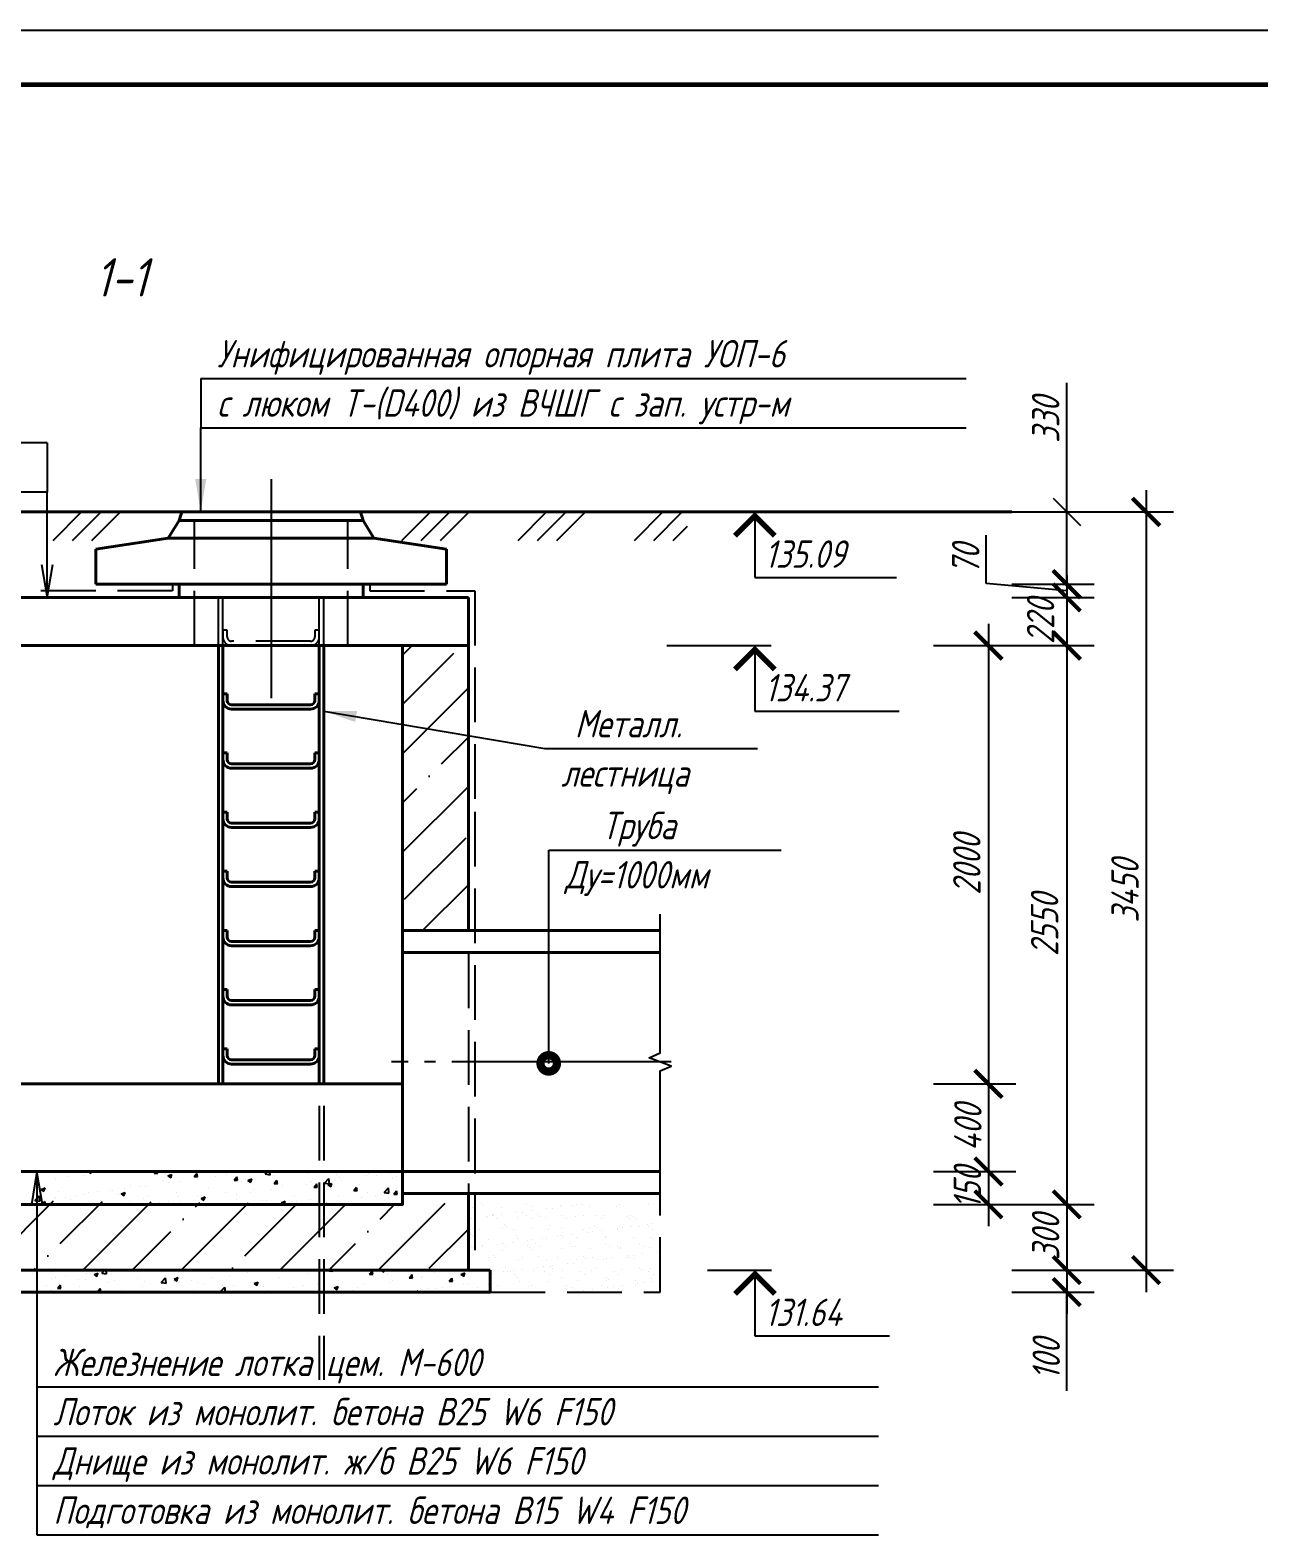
# Model space of a CAD drawing. Header units: millimetres. Extents: x 37188 to 58188, y -72679 to -57829.
# Drawn here: x 42239 to 47844, y -64696 to -57829 of the extents above; entities that cross this region are included whole.
import ezdxf

# ---------------------------------------------------------------- set-up
doc = ezdxf.new("R2010")
doc.units = ezdxf.units.MM
doc.set_wipeout_variables(frame=1)
for name, pattern in [('GOST2.303 4', [7, 5, -2, 0]), ('GOST2.303 5', [24, 20, -1.5, 1, -1.5]), ('ГОСТ 2.303 4', [7, 5, -2, 0]), ('ГОСТ 2.303 5', [24, 20, -1.5, 1, -1.5])]:
    doc.linetypes.add(name, pattern=pattern)
doc.layers.get('0').update_dxf_attribs({"lineweight": 40})
for name, color, linetype in [('Линии', 7, 'Continuous'), ('Надписи', 7, 'Continuous'), ('СПДС_Надписи', 7, 'Continuous'), ('Штриховка', 7, 'Continuous')]:
    doc.layers.add(name, color=color, linetype=linetype)
doc.styles.add('GOST 2.304', font='CS_Gost2304.shx', dxfattribs={"oblique": 15})

# ---------------------------------------------------------------- blocks, each defined once
blk = doc.blocks.new('_ArchTick')
at = {"color": 0, "linetype": 'ByBlock', "const_width": 0.15}
blk.add_lwpolyline([(-0.5, -0.5), (0.5, 0.5)], dxfattribs=at)
blk = doc.blocks.new('_Oblique')
at = {"color": 0, "linetype": 'ByBlock', "lineweight": -2}
blk.add_line((-0.5, -0.5), (0.5, 0.5), dxfattribs=at)

msp = doc.modelspace()

# ---------------------------------------------------------------- hatches: boundary and pattern name
at = {"layer": 'Линии', "ltscale": 50}
h = msp.add_hatch(dxfattribs=at)
h.set_pattern_fill('ANSI35', color=256, scale=50, style=0)
h.paths.add_polyline_path([(41538.1, -60637.5), (41238.1, -60637.5), (41238.1, -61937.5), (41538.1, -61937.5)])
h.paths.add_polyline_path([(44238.1, -63182.5), (43938.1, -63182.5), (43938.1, -63187.5), (41538.1, -63163.8), (41538.1, -63211.3), (41238.1, -63182.5), (41238.1, -63487.5), (44238.1, -63487.5)])
h.paths.add_polyline_path([(44238.1, -60637.5), (43938.1, -60637.5), (43938.1, -61937.5), (44238.1, -61937.5)])

# ---------------------------------------------------------------- linework, layer by layer
at = {"ltscale": 50}
for p, q in [((39196.6, -60027.5), (46717.9, -60027.5)), ((42918.1, -60067.1), (42868.7, -60147.5)), ((42918.1, -60067.1), (42930.6, -60027.5)), ((43758.1, -60067.1), (42918.1, -60067.1)), ((43758.1, -60067.1), (42918.1, -60067.1)), ((42930.6, -60027.5), (43745.5, -60027.5)), ((43745.5, -60027.5), (43758.1, -60067.1)), ((43807.4, -60147.5), (43758.1, -60067.1)), ((42868.7, -60147.5), (42538.1, -60197.5)), ((43807.4, -60147.5), (42868.7, -60147.5)), ((42868.7, -60147.5), (43807.4, -60147.5)), ((44138.1, -60197.5), (43807.4, -60147.5)), ((42538.1, -60197.5), (42538.1, -60357.5)), ((44138.1, -60357.5), (44138.1, -60197.5)), ((42538.1, -60357.5), (44138.1, -60357.5)), ((42918.1, -60357.5), (42918.1, -60417.5)), ((43758.1, -60357.5), (43758.1, -60417.5)), ((44238.1, -60417.5), (41238.1, -60417.5)), ((44238.1, -60637.5), (44238.1, -60417.5)), ((43098.1, -60637.5), (43098.1, -62637.5)), ((43098.1, -60637.5), (43098.1, -60880.2)), ((43118.1, -60880), (43118.1, -60637.5)), ((43558.1, -60637.5), (43558.1, -62637.5)), ((43558.1, -60637.5), (43558.1, -60970)), ((43578.1, -60969.8), (43578.1, -60637.5)), ((43578.1, -62637.5), (43578.1, -60637.5)), ((43138.1, -60857.5), (43118.1, -60857.5)), ((43118.1, -60857.5), (43118.1, -60887.5)), ((43138.1, -60857.5), (43118.1, -60857.5)), ((43118.1, -60857.5), (43118.1, -60880)), ((43118.1, -62637.5), (43118.1, -60887.5)), ((43138.1, -60887.5), (43138.1, -60857.5)), ((43138.1, -60880.5), (43138.1, -60857.5)), ((43518.1, -60907.5), (43158.1, -60907.5)), ((43518.1, -60907.5), (43290.3, -60907.5)), ((43558.1, -60857.5), (43538.1, -60857.5)), ((43538.1, -60857.5), (43538.1, -60887.5)), ((43558.1, -60857.5), (43538.1, -60857.5)), ((43538.1, -60857.5), (43538.1, -60887.5)), ((43558.1, -60887.5), (43558.1, -60857.5)), ((43558.1, -60887.5), (43558.1, -60857.5)), ((43158.1, -60927.5), (43518.1, -60927.5)), ((43344.1, -60927.5), (43518.1, -60927.5)), ((43138.1, -61127.5), (43118.1, -61127.5)), ((43118.1, -61127.5), (43118.1, -61157.5)), ((43138.1, -61157.5), (43138.1, -61127.5)), ((43518.1, -61177.5), (43158.1, -61177.5)), ((43558.1, -61127.5), (43538.1, -61127.5)), ((43538.1, -61127.5), (43538.1, -61157.5)), ((43558.1, -61157.5), (43558.1, -61127.5)), ((43158.1, -61197.5), (43518.1, -61197.5)), ((43138.1, -61397.5), (43118.1, -61397.5)), ((43118.1, -61397.5), (43118.1, -61427.5)), ((43138.1, -61427.5), (43138.1, -61397.5)), ((43518.1, -61447.5), (43158.1, -61447.5)), ((43558.1, -61397.5), (43538.1, -61397.5)), ((43538.1, -61397.5), (43538.1, -61427.5)), ((43558.1, -61427.5), (43558.1, -61397.5)), ((43158.1, -61467.5), (43518.1, -61467.5)), ((43138.1, -61667.5), (43118.1, -61667.5)), ((43118.1, -61667.5), (43118.1, -61697.5)), ((43138.1, -61697.5), (43138.1, -61667.5)), ((43518.1, -61717.5), (43158.1, -61717.5)), ((43558.1, -61667.5), (43538.1, -61667.5)), ((43538.1, -61667.5), (43538.1, -61697.5)), ((43558.1, -61697.5), (43558.1, -61667.5)), ((43158.1, -61737.5), (43518.1, -61737.5)), ((43138.1, -61937.5), (43118.1, -61937.5)), ((43118.1, -61937.5), (43118.1, -61967.5)), ((43138.1, -61967.5), (43138.1, -61937.5)), ((43558.1, -61937.5), (43538.1, -61937.5)), ((43538.1, -61937.5), (43538.1, -61967.5)), ((43558.1, -61967.5), (43558.1, -61937.5)), ((43938.1, -61937.5), (43938.1, -61937.5)), ((43938.1, -61937.5), (45113.4, -61937.5)), ((43518.1, -61987.5), (43158.1, -61987.5)), ((43158.1, -62007.5), (43518.1, -62007.5)), ((43938.1, -62037.5), (45113.4, -62037.5)), ((43138.1, -62207.5), (43118.1, -62207.5)), ((43118.1, -62207.5), (43118.1, -62237.5)), ((43138.1, -62237.5), (43138.1, -62207.5)), ((43558.1, -62207.5), (43538.1, -62207.5)), ((43538.1, -62207.5), (43538.1, -62237.5)), ((43558.1, -62237.5), (43558.1, -62207.5)), ((43518.1, -62257.5), (43158.1, -62257.5)), ((43158.1, -62277.5), (43518.1, -62277.5)), ((43138.1, -62477.5), (43118.1, -62477.5)), ((43118.1, -62477.5), (43118.1, -62507.5)), ((43138.1, -62507.5), (43138.1, -62477.5)), ((43558.1, -62477.5), (43538.1, -62477.5)), ((43538.1, -62477.5), (43538.1, -62507.5)), ((43558.1, -62507.5), (43558.1, -62477.5)), ((43518.1, -62527.5), (43158.1, -62527.5)), ((43158.1, -62547.5), (43518.1, -62547.5)), ((41538.1, -62637.5), (43938.1, -62637.5)), ((43098.1, -62637.5), (43118.1, -62637.5)), ((43558.1, -62637.5), (43578.1, -62637.5)), ((41538.1, -63037.5), (43938.1, -63037.5)), ((43938.1, -63037.5), (45113.4, -63037.5)), ((43938.1, -63137.5), (45113.4, -63137.5)), ((44238.1, -63137.5), (44238.1, -63487.5)), ((44238.1, -63487.5), (41238.1, -63487.5)), ((44238.1, -63487.5), (44338.1, -63487.5)), ((44338.1, -63487.5), (44338.1, -63587.5)), ((44338.1, -63587.5), (41138.1, -63587.5))]:
    msp.add_line(p, q, dxfattribs=at)
msp.add_lwpolyline([(41238.1, -61937.5), (41238.1, -60637.5), (44238.1, -60637.5), (44238.1, -61937.5)], dxfattribs=at)
msp.add_lwpolyline([(41538.1, -63187.5), (41538.1, -60637.5), (43938.1, -60637.5), (43938.1, -63187.5)], close=True, dxfattribs=at)
for centre, radius, start, end in [((43158.1, -60887.5), 40, 180, 270), ((43158.1, -60887.5), 20, 180, 270), ((43518.1, -60887.5), 20, 270, 0), ((43518.1, -60887.5), 40, 270, 0), ((43518.1, -60887.5), 40, 270, 0), ((43518.1, -60887.5), 20, 270, 0), ((43158.1, -61157.5), 40, 180, 270), ((43158.1, -61157.5), 20, 180, 270), ((43518.1, -61157.5), 20, 270, 0), ((43518.1, -61157.5), 40, 270, 0), ((43158.1, -61427.5), 40, 180, 270), ((43158.1, -61427.5), 20, 180, 270), ((43518.1, -61427.5), 20, 270, 0), ((43518.1, -61427.5), 40, 270, 0), ((43158.1, -61697.5), 40, 180, 270), ((43158.1, -61697.5), 20, 180, 270), ((43518.1, -61697.5), 20, 270, 0), ((43518.1, -61697.5), 40, 270, 0), ((43158.1, -61967.5), 40, 180, 270), ((43158.1, -61967.5), 20, 180, 270), ((43518.1, -61967.5), 20, 270, 0), ((43518.1, -61967.5), 40, 270, 0), ((43158.1, -62237.5), 40, 180, 270), ((43158.1, -62237.5), 20, 180, 270), ((43518.1, -62237.5), 20, 270, 0), ((43518.1, -62237.5), 40, 270, 0), ((43158.1, -62507.5), 40, 180, 270), ((43158.1, -62507.5), 20, 180, 270), ((43518.1, -62507.5), 20, 270, 0), ((43518.1, -62507.5), 40, 270, 0)]:
    msp.add_arc(centre, radius, start, end, dxfattribs=at)
at = {"layer": 'Линии', "linetype": 'ГОСТ 2.303 5', "ltscale": 50}
msp.add_line((43338.1, -59877.5), (43338.1, -60925), dxfattribs=at)
at = {"layer": 'Линии', "linetype": 'ГОСТ 2.303 4', "ltscale": 50}
for p, q in [((42988.1, -60637.5), (42988.1, -60067.1)), ((43688.1, -60637.5), (43688.1, -60067.1)), ((43098.1, -60637.5), (43098.1, -61987.5)), ((43098.1, -60637.5), (43098.1, -60880.2)), ((43118.1, -60880), (43118.1, -60637.5)), ((43558.1, -60637.5), (43558.1, -60970)), ((43558.1, -60637.5), (43558.1, -63987.5)), ((43558.1, -60637.5), (43558.1, -60970)), ((43558.1, -60637.5), (43558.1, -63987.5)), ((43558.1, -60637.5), (43558.1, -61987.5)), ((43558.1, -60637.5), (43558.1, -60970)), ((43578.1, -60637.5), (43578.1, -60969.8)), ((43578.1, -60637.5), (43578.1, -63987.5)), ((43578.1, -60637.5), (43578.1, -60969.8)), ((43578.1, -60637.5), (43578.1, -63987.5)), ((43578.1, -60969.8), (43578.1, -60637.5)), ((43578.1, -61987.5), (43578.1, -60637.5)), ((43138.1, -60857.5), (43118.1, -60857.5)), ((43118.1, -60857.5), (43118.1, -60880)), ((43118.1, -61987.5), (43118.1, -60887.5)), ((43138.1, -60880.5), (43138.1, -60857.5)), ((43518.1, -60907.5), (43290.3, -60907.5)), ((43558.1, -60857.5), (43538.1, -60857.5)), ((43538.1, -60857.5), (43538.1, -60887.5)), ((43558.1, -60887.5), (43558.1, -60857.5)), ((43344.1, -60927.5), (43518.1, -60927.5))]:
    msp.add_line(p, q, dxfattribs=at)
at = {"layer": 'Линии', "linetype": 'GOST2.303 4', "ltscale": 50}
for p, q in [((42888.1, -60357.5), (42888.1, -60387.5)), ((43788.1, -60357.5), (43788.1, -60387.5)), ((42888.1, -60387.5), (41208.1, -60387.5)), ((43098.1, -60637.5), (43098.1, -60417.5)), ((43118.1, -60637.5), (43118.1, -60417.5)), ((43558.1, -60637.5), (43558.1, -60417.5)), ((43578.1, -60637.5), (43578.1, -60417.5)), ((43788.1, -60387.5), (44268.1, -60387.5)), ((44268.1, -60387.5), (44268.1, -61395.9)), ((43138.1, -60567.5), (43118.1, -60567.5)), ((43118.1, -60567.5), (43118.1, -60597.5)), ((43138.1, -60567.5), (43118.1, -60567.5)), ((43118.1, -60567.5), (43118.1, -60597.5)), ((43138.1, -60597.5), (43138.1, -60567.5)), ((43138.1, -60597.5), (43138.1, -60567.5)), ((43518.1, -60617.5), (43158.1, -60617.5)), ((43518.1, -60617.5), (43158.1, -60617.5)), ((43558.1, -60567.5), (43538.1, -60567.5)), ((43538.1, -60567.5), (43538.1, -60597.5)), ((43558.1, -60567.5), (43538.1, -60567.5)), ((43538.1, -60567.5), (43538.1, -60597.5)), ((43558.1, -60597.5), (43558.1, -60567.5)), ((43558.1, -60597.5), (43558.1, -60567.5)), ((43158.1, -60637.5), (43518.1, -60637.5)), ((43158.1, -60637.5), (43518.1, -60637.5)), ((43938.1, -61937.5), (43938.1, -61937.5)), ((45113.4, -63587.5), (45113.4, -63182.5)), ((44338.1, -63587.5), (45113.4, -63587.5))]:
    msp.add_line(p, q, dxfattribs=at)
at = {"layer": 'Линии', "linetype": 'GOST2.303 5', "ltscale": 50}
msp.add_line((45163.4, -62537.5), (43888.1, -62537.5), dxfattribs=at)
at = {"layer": 'Линии', "linetype": 'Continuous', "ltscale": 50}
for p, q in [((42502.9, -63037.5), (42515.3, -63045.8)), ((42515.3, -63045.8), (42518.1, -63037.5)), ((42805.4, -63044.5), (42811.2, -63037.5)), ((42820.2, -63046.4), (42818.6, -63037.5)), ((43311.2, -63048.5), (43321.8, -63037.5)), ((43333.8, -63052.1), (43332.1, -63037.5)), ((42351.5, -63066.6), (42351.5, -63066.6)), ((42356, -63072.8), (42356, -63072.8)), ((42415.1, -63058.2), (42415.1, -63058.2)), ((42484.3, -63056.5), (42484.3, -63056.5)), ((42511.3, -63045.6), (42511.3, -63045.6)), ((42696.4, -63103.4), (42696.4, -63103.4)), ((42743.5, -63104.2), (42743.5, -63104.2)), ((42764.6, -63103.6), (42764.6, -63103.6)), ((42805.1, -63044.4), (42820.3, -63045.8)), ((42844.5, -63078), (42844.5, -63078)), ((42867.7, -63057.7), (42880.3, -63066.2)), ((42867.8, -63057.7), (42885.6, -63050.9)), ((42871.8, -63087.9), (42871.8, -63087.9)), ((42880.3, -63066.1), (42885.5, -63050.8)), ((42925, -63082.5), (42925, -63082.5)), ((42987.3, -63060.4), (43002.5, -63061.7)), ((42987.6, -63060.4), (42999.8, -63045.8)), ((42988.6, -63074.1), (42988.6, -63074.1)), ((42992.7, -63052.5), (42992.7, -63052.5)), ((43002.4, -63062.3), (42999.5, -63046.4)), ((43003.8, -63068.9), (43003.8, -63068.9)), ((43084.8, -63061.4), (43084.8, -63061.4)), ((43134.2, -63051), (43134.2, -63051)), ((43169.5, -63076.3), (43184.7, -63077.7)), ((43169.7, -63076.3), (43182, -63061.7)), ((43184.6, -63078.3), (43181.7, -63062.3)), ((43201.6, -63082.9), (43201.6, -63082.9)), ((43232.7, -63078), (43245.3, -63086.5)), ((43232.8, -63078), (43250.6, -63071.2)), ((43245.2, -63040.3), (43245.2, -63040.3)), ((43245.3, -63086.5), (43250.5, -63071.1)), ((43311.2, -63048.7), (43333.8, -63052.2)), ((43349.8, -63057.5), (43349.8, -63057.5)), ((43351.7, -63092.3), (43366.9, -63093.6)), ((43351.9, -63092.3), (43364.2, -63077.7)), ((43366.8, -63094.2), (43363.9, -63078.3)), ((43367.3, -63039.4), (43367.3, -63039.4)), ((43391.3, -63100.2), (43391.3, -63100.2)), ((43498.6, -63098.4), (43498.6, -63098.4)), ((43502.9, -63045.2), (43502.9, -63045.2)), ((43521.7, -63082.3), (43521.7, -63082.3)), ((43534.1, -63108.2), (43546.4, -63093.6)), ((43549, -63110.1), (43546, -63094.2)), ((43562.2, -63090), (43562.2, -63090)), ((43582.3, -63090.6), (43602.1, -63070)), ((43582.3, -63090.8), (43604.9, -63094.3)), ((43597.7, -63098.4), (43610.4, -63106.9)), ((43597.9, -63098.4), (43615.6, -63091.6)), ((43604.9, -63094.1), (43602.1, -63070)), ((43610.4, -63106.8), (43615.5, -63091.5)), ((43638.5, -63050.9), (43638.5, -63050.9)), ((43650, -63066.1), (43650, -63066.1)), ((43658.4, -63077.3), (43658.4, -63077.3)), ((43743, -63095.5), (43743, -63095.5)), ((43774.1, -63056.6), (43774.1, -63056.6)), ((43781.9, -63047), (43781.9, -63047)), ((43818.8, -63056.2), (43818.8, -63056.2)), ((43882.4, -63047.8), (43882.4, -63047.8)), ((43891.2, -63070.1), (43891.2, -63070.1)), ((43909.7, -63062.3), (43909.7, -63062.3)), ((42260.6, -63169.8), (42280.3, -63149.2)), ((42260.6, -63170), (42283.2, -63173.5)), ((42283.2, -63173.4), (42280.4, -63149.2)), ((42284.7, -63166.8), (42284.7, -63166.8)), ((42286.7, -63157.5), (42286.7, -63157.5)), ((42289.2, -63119.3), (42301.9, -63127.8)), ((42289.4, -63119.3), (42307.1, -63112.5)), ((42294.2, -63187.5), (42306.3, -63173.1)), ((42301.9, -63127.7), (42307, -63112.4)), ((42308.5, -63187.5), (42306, -63173.7)), ((42348.2, -63158.4), (42348.2, -63158.4)), ((42352.9, -63157.3), (42352.9, -63157.3)), ((42368.7, -63129.1), (42368.7, -63129.1)), ((42400.1, -63154.2), (42400.1, -63154.2)), ((42422.3, -63163.2), (42422.3, -63163.2)), ((42444.4, -63145.8), (42444.4, -63145.8)), ((42481.2, -63141.1), (42481.2, -63141.1)), ((42504.3, -63134.9), (42504.3, -63134.9)), ((42548.3, -63128.8), (42548.3, -63128.8)), ((42557.9, -63169), (42557.9, -63169)), ((42604.8, -63124.6), (42604.8, -63124.6)), ((42613.1, -63122), (42613.1, -63122)), ((42639.9, -63140.6), (42639.9, -63140.6)), ((42654.3, -63139.6), (42666.9, -63148.1)), ((42654.4, -63139.6), (42672.2, -63132.8)), ((42666.9, -63148.1), (42672, -63132.7)), ((42668.4, -63116.3), (42668.4, -63116.3)), ((42693.5, -63174.7), (42693.5, -63174.7)), ((42757.3, -63159.2), (42757.3, -63159.2)), ((42775.5, -63146.3), (42775.5, -63146.3)), ((42868.7, -63172.5), (42868.7, -63172.5)), ((42905.4, -63133.7), (42905.4, -63133.7)), ((42911.1, -63152), (42911.1, -63152)), ((42921.8, -63174.3), (42921.8, -63174.3)), ((43000.7, -63153.4), (43000.7, -63153.4)), ((43018, -63161.6), (43018, -63161.6)), ((43019.3, -63159.9), (43031.9, -63168.5)), ((43019.4, -63160), (43037.2, -63153.1)), ((43031.9, -63168.4), (43037.1, -63153.1)), ((43046.7, -63157.8), (43046.7, -63157.8)), ((43053.5, -63108.3), (43053.5, -63108.3)), ((43131.1, -63135.5), (43131.1, -63135.5)), ((43178.4, -63140.5), (43178.4, -63140.5)), ((43182.3, -63163.5), (43182.3, -63163.5)), ((43242, -63132.1), (43242, -63132.1)), ((43259.4, -63119.3), (43259.4, -63119.3)), ((43298.6, -63171.8), (43298.6, -63171.8)), ((43317.9, -63169.2), (43317.9, -63169.2)), ((43338.2, -63119.5), (43338.2, -63119.5)), ((43384.4, -63180.3), (43402.2, -63173.5)), ((43397.4, -63187.5), (43402.1, -63173.4)), ((43446.8, -63146.3), (43446.8, -63146.3)), ((43453.5, -63175), (43453.5, -63175)), ((43518.6, -63166.9), (43518.6, -63166.9)), ((43533.9, -63108.2), (43549, -63109.5)), ((43594.9, -63120.9), (43594.9, -63120.9)), ((43646.9, -63150.6), (43646.9, -63150.6)), ((43716, -63124.1), (43731.2, -63125.5)), ((43716.3, -63124.2), (43728.5, -63109.6)), ((43731.2, -63126.1), (43728.2, -63110.2)), ((43752, -63156.4), (43752, -63156.4)), ((43778.8, -63131.6), (43778.8, -63131.6)), ((43815.6, -63148), (43815.6, -63148)), ((43853.4, -63132.6), (43873.1, -63112)), ((43853.4, -63132.8), (43876, -63136.3)), ((43876, -63136.1), (43873.2, -63112)), ((43898.2, -63140.1), (43913.4, -63141.4)), ((43898.5, -63140.1), (43910.7, -63125.5)), ((43909.3, -63113.7), (43909.3, -63113.7)), ((43913.3, -63142), (43910.4, -63126.1)), ((43911.8, -63135.3), (43911.8, -63135.3)), ((42252, -63179.7), (42252, -63179.7)), ((42609.1, -63184.6), (42609.1, -63184.6)), ((42829.1, -63180.4), (42829.1, -63180.4)), ((42858.2, -63182.7), (42858.2, -63182.7)), ((42964.6, -63186.2), (42964.6, -63186.2)), ((43384.3, -63180.3), (43395, -63187.5)), ((43388.2, -63184.8), (43388.2, -63184.8)), ((43589, -63180.7), (43589, -63180.7)), ((43591.6, -63177.5), (43591.6, -63177.5)), ((43724.6, -63186.4), (43724.6, -63186.4)), ((44258.4, -63200.4), (44258.4, -63200.4)), ((44298.4, -63184.2), (44298.4, -63184.2)), ((44307.8, -63192.8), (44307.8, -63192.8)), ((44322.9, -63243.9), (44322.9, -63243.9)), ((44347.2, -63240.2), (44347.2, -63240.2)), ((44349.4, -63240.4), (44349.4, -63240.4)), ((44352, -63233.3), (44352, -63233.3)), ((44388.4, -63201), (44388.4, -63201)), ((44390.7, -63235), (44390.7, -63235)), ((44459.7, -63225.9), (44459.7, -63225.9)), ((44486.1, -63222.4), (44486.1, -63222.4)), ((44504.7, -63188.7), (44504.7, -63188.7)), ((44505.4, -63239.9), (44505.4, -63239.9)), ((44525.6, -63196.1), (44525.6, -63196.1)), ((44527.4, -63217), (44527.4, -63217)), ((44555.3, -63235), (44555.3, -63235)), ((44564.6, -63243.6), (44564.6, -63243.6)), ((44596.4, -63207.9), (44596.4, -63207.9)), ((44622.8, -63204.4), (44622.8, -63204.4)), ((44658.5, -63194.4), (44658.5, -63194.4)), ((44663.6, -63239.6), (44663.6, -63239.6)), ((44664.1, -63199), (44664.1, -63199)), ((44708, -63190.4), (44708, -63190.4)), ((44717.3, -63199), (44717.3, -63199)), ((44727.2, -63242), (44727.2, -63242)), ((44733.1, -63189.9), (44733.1, -63189.9)), ((44759.6, -63186.4), (44759.6, -63186.4)), ((44761.5, -63239.5), (44761.5, -63239.5)), ((44788.5, -63195), (44788.5, -63195)), ((44821.8, -63239.4), (44821.8, -63239.4)), ((44860.2, -63240.3), (44860.2, -63240.3)), ((44914.3, -63194.9), (44914.3, -63194.9)), ((44925.7, -63190.1), (44925.7, -63190.1)), ((44964.8, -63241.2), (44964.8, -63241.2)), ((44980, -63239.1), (44980, -63239.1)), ((44990.2, -63241), (44990.2, -63241)), ((45058.7, -63188.4), (45058.7, -63188.4)), ((44253.9, -63253), (44253.9, -63253)), ((44261.6, -63298.3), (44261.6, -63298.3)), ((44287.5, -63303.3), (44287.5, -63303.3)), ((44327.1, -63248.1), (44327.1, -63248.1)), ((44368.6, -63253.9), (44368.6, -63253.9)), ((44391.6, -63298.9), (44391.6, -63298.9)), ((44402.6, -63279.6), (44402.6, -63279.6)), ((44411.9, -63288.2), (44411.9, -63288.2)), ((44445.7, -63303), (44445.7, -63303)), ((44460.1, -63246.4), (44460.1, -63246.4)), ((44526.8, -63253.6), (44526.8, -63253.6)), ((44528.8, -63294), (44528.8, -63294)), ((44590, -63247), (44590, -63247)), ((44603.9, -63302.7), (44603.9, -63302.7)), ((44608.8, -63284.1), (44608.8, -63284.1)), ((44661.7, -63292.3), (44661.7, -63292.3)), ((44685, -63253.3), (44685, -63253.3)), ((44762.1, -63302.4), (44762.1, -63302.4)), ((44791.7, -63292.9), (44791.7, -63292.9)), ((44806.4, -63311.8), (44806.4, -63311.8)), ((44812.1, -63285.8), (44812.1, -63285.8)), ((44821.5, -63294.4), (44821.5, -63294.4)), ((44843.2, -63253), (44843.2, -63253)), ((44847.7, -63306.3), (44847.7, -63306.3)), ((44916.7, -63297.3), (44916.7, -63297.3)), ((44920.3, -63302.1), (44920.3, -63302.1)), ((44928.9, -63288), (44928.9, -63288)), ((44943.2, -63293.8), (44943.2, -63293.8)), ((44974.2, -63249.8), (44974.2, -63249.8)), ((44984.5, -63288.3), (44984.5, -63288.3)), ((45001.4, -63252.7), (45001.4, -63252.7)), ((45018.4, -63290.3), (45018.4, -63290.3)), ((45053.5, -63279.3), (45053.5, -63279.3)), ((45061.9, -63286.3), (45061.9, -63286.3)), ((45078.5, -63301.8), (45078.5, -63301.8)), ((45079.9, -63275.8), (45079.9, -63275.8)), ((44249.8, -63324.2), (44249.8, -63324.2)), ((44251.4, -63381.4), (44251.4, -63381.4)), ((44259.2, -63332.8), (44259.2, -63332.8)), ((44300.8, -63378.3), (44300.8, -63378.3)), ((44303.4, -63373.3), (44303.4, -63373.3)), ((44330.3, -63345.9), (44330.3, -63345.9)), ((44369.8, -63369.3), (44369.8, -63369.3)), ((44388.2, -63367.4), (44388.2, -63367.4)), ((44396.2, -63365.8), (44396.2, -63365.8)), ((44409.6, -63381.1), (44409.6, -63381.1)), ((44437.5, -63360.3), (44437.5, -63360.3)), ((44456.1, -63328.7), (44456.1, -63328.7)), ((44463.3, -63344.2), (44463.3, -63344.2)), ((44506.5, -63351.3), (44506.5, -63351.3)), ((44506.7, -63375), (44506.7, -63375)), ((44532.9, -63347.8), (44532.9, -63347.8)), ((44546.4, -63367.1), (44546.4, -63367.1)), ((44567.8, -63380.8), (44567.8, -63380.8)), ((44574.2, -63342.3), (44574.2, -63342.3)), ((44593.2, -63344.9), (44593.2, -63344.9)), ((44643.2, -63333.3), (44643.2, -63333.3)), ((44659.4, -63330.4), (44659.4, -63330.4)), ((44668.8, -63339), (44668.8, -63339)), ((44669.7, -63329.8), (44669.7, -63329.8)), ((44704.6, -63366.9), (44704.6, -63366.9)), ((44711, -63324.3), (44711, -63324.3)), ((44713, -63379.5), (44713, -63379.5)), ((44726, -63380.5), (44726, -63380.5)), ((44730.4, -63339.9), (44730.4, -63339.9)), ((44780, -63315.3), (44780, -63315.3)), ((44862.8, -63366.6), (44862.8, -63366.6)), ((44863.4, -63338.2), (44863.4, -63338.2)), ((44865.7, -63334.9), (44865.7, -63334.9)), ((44884.2, -63380.2), (44884.2, -63380.2)), ((44916.2, -63381.2), (44916.2, -63381.2)), ((44993.4, -63338.8), (44993.4, -63338.8)), ((45021, -63366.3), (45021, -63366.3)), ((45042.4, -63379.9), (45042.4, -63379.9)), ((45068.9, -63336.6), (45068.9, -63336.6)), ((45078.3, -63345.2), (45078.3, -63345.2)), ((44259.5, -63383.8), (44259.5, -63383.8)), ((44264.8, -63396.2), (44264.8, -63396.2)), ((44328.6, -63430.5), (44328.6, -63430.5)), ((44333.5, -63443.8), (44333.5, -63443.8)), ((44354, -63419.6), (44354, -63419.6)), ((44363.3, -63428.2), (44363.3, -63428.2)), ((44394.8, -63396.8), (44394.8, -63396.8)), ((44466.5, -63442.1), (44466.5, -63442.1)), ((44486.8, -63430.2), (44486.8, -63430.2)), ((44516, -63383.6), (44516, -63383.6)), ((44532, -63391.9), (44532, -63391.9)), ((44560.2, -63424.1), (44560.2, -63424.1)), ((44596.4, -63442.7), (44596.4, -63442.7)), ((44645, -63429.9), (44645, -63429.9)), ((44664.9, -63390.2), (44664.9, -63390.2)), ((44733.6, -63437.8), (44733.6, -63437.8)), ((44757.8, -63449.7), (44757.8, -63449.7)), ((44763.5, -63425.8), (44763.5, -63425.8)), ((44772.9, -63434.4), (44772.9, -63434.4)), ((44794.9, -63390.8), (44794.9, -63390.8)), ((44803.2, -63429.6), (44803.2, -63429.6)), ((44826.8, -63440.6), (44826.8, -63440.6)), ((44853.3, -63437.1), (44853.3, -63437.1)), ((44866.6, -63436.1), (44866.6, -63436.1)), ((44894.6, -63431.7), (44894.6, -63431.7)), ((44925.6, -63389.8), (44925.6, -63389.8)), ((44932.1, -63385.9), (44932.1, -63385.9)), ((44961.3, -63429.3), (44961.3, -63429.3)), ((44963.6, -63422.6), (44963.6, -63422.6)), ((44969.8, -63430.3), (44969.8, -63430.3)), ((44990, -63419.1), (44990, -63419.1)), ((44996.6, -63436.7), (44996.6, -63436.7)), ((45031.3, -63413.7), (45031.3, -63413.7)), ((45065.1, -63384.2), (45065.1, -63384.2)), ((45100.3, -63404.6), (45100.3, -63404.6)), ((42251.3, -63501.3), (42251.3, -63501.3)), ((42340.5, -63495.6), (42340.5, -63495.6)), ((42401.2, -63517), (42401.2, -63517)), ((42497.4, -63504.3), (42497.4, -63504.3)), ((42530.7, -63508), (42543.3, -63516.5)), ((42530.8, -63508), (42548.6, -63501.2)), ((42543.3, -63516.4), (42548.4, -63501.1)), ((42565.3, -63501.3), (42578.6, -63487.5)), ((42565.3, -63501.5), (42587.9, -63505)), ((42587.9, -63504.9), (42585.9, -63487.5)), ((42608.4, -63506.2), (42608.4, -63506.2)), ((42856.4, -63510.7), (42856.4, -63510.7)), ((42988.3, -63491.6), (42988.3, -63491.6)), ((43149.8, -63518.8), (43149.8, -63518.8)), ((43231.3, -63499.1), (43231.3, -63499.1)), ((43294.9, -63490.7), (43294.9, -63490.7)), ((43297.9, -63493.4), (43297.9, -63493.4)), ((43506.3, -63505.1), (43506.3, -63505.1)), ((43604.3, -63490.3), (43619.5, -63491.6)), ((43604.6, -63490.3), (43607, -63487.5)), ((43619.5, -63492.2), (43618.6, -63487.5)), ((43634.6, -63488.8), (43634.6, -63488.8)), ((43786.5, -63506.3), (43801.7, -63507.6)), ((43786.8, -63506.3), (43799, -63491.7)), ((43801.6, -63508.2), (43798.7, -63492.3)), ((43804.9, -63514.9), (43804.9, -63514.9)), ((43839.8, -63487.5), (43851.8, -63495.6)), ((43851.8, -63495.6), (43854.5, -63487.5)), ((43868.5, -63506.6), (43868.5, -63506.6)), ((43949.4, -63490.9), (43949.4, -63490.9)), ((43964.7, -63493.9), (43964.7, -63493.9)), ((43969, -63522.2), (43981.2, -63507.6)), ((43983.8, -63524.1), (43980.9, -63508.2)), ((44028.1, -63517.8), (44028.1, -63517.8)), ((44085, -63496.6), (44085, -63496.6)), ((44154, -63501.2), (44154, -63501.2)), ((44176.2, -63492.4), (44176.2, -63492.4)), ((44204.2, -63507.4), (44216.8, -63515.9)), ((44204.3, -63507.4), (44222.1, -63500.6)), ((44216.8, -63515.9), (44222, -63500.5)), ((44220.6, -63502.3), (44220.6, -63502.3)), ((44347.6, -63503.7), (44347.6, -63503.7)), ((44398, -63494.7), (44398, -63494.7)), ((44407.5, -63468.7), (44407.5, -63468.7)), ((44416.6, -63494.6), (44416.6, -63494.6)), ((44429.2, -63494.6), (44429.2, -63494.6)), ((44443, -63491.1), (44443, -63491.1)), ((44450.7, -63508.3), (44450.7, -63508.3)), ((44458.1, -63515), (44458.1, -63515)), ((44484.3, -63485.7), (44484.3, -63485.7)), ((44535.2, -63489.8), (44535.2, -63489.8)), ((44553.3, -63476.6), (44553.3, -63476.6)), ((44579.8, -63473.1), (44579.8, -63473.1)), ((44587.4, -63494.3), (44587.4, -63494.3)), ((44608.9, -63508), (44608.9, -63508)), ((44610.8, -63470.4), (44610.8, -63470.4)), ((44620.2, -63479), (44620.2, -63479)), ((44621.1, -63467.7), (44621.1, -63467.7)), ((44664.4, -63519.5), (44664.4, -63519.5)), ((44668.1, -63488.1), (44668.1, -63488.1)), ((44690.1, -63458.6), (44690.1, -63458.6)), ((44716.5, -63455.1), (44716.5, -63455.1)), ((44745.6, -63494.1), (44745.6, -63494.1)), ((44767.1, -63507.7), (44767.1, -63507.7)), ((44798.1, -63488.7), (44798.1, -63488.7)), ((44817.1, -63474.9), (44817.1, -63474.9)), ((44903.8, -63493.8), (44903.8, -63493.8)), ((44925.3, -63507.4), (44925.3, -63507.4)), ((44935.3, -63483.7), (44935.3, -63483.7)), ((45020.3, -63476.6), (45020.3, -63476.6)), ((45029.7, -63485.2), (45029.7, -63485.2)), ((45062, -63493.5), (45062, -63493.5)), ((45068.3, -63482), (45068.3, -63482)), ((45083.5, -63507.1), (45083.5, -63507.1)), ((42312.1, -63557.1), (42312.1, -63557.1)), ((42323.7, -63587.5), (42335.2, -63583.1)), ((42333.5, -63587.5), (42335, -63583)), ((42337.5, -63580.1), (42337.5, -63580.1)), ((42337.6, -63525.4), (42337.6, -63525.4)), ((42353.8, -63522.9), (42353.8, -63522.9)), ((42364.3, -63569.8), (42379.5, -63571.1)), ((42364.6, -63569.8), (42376.8, -63555.2)), ((42379.4, -63571.7), (42376.5, -63555.8)), ((42460.2, -63531.6), (42460.2, -63531.6)), ((42465.8, -63563.9), (42465.8, -63563.9)), ((42489.4, -63528.6), (42489.4, -63528.6)), ((42546.5, -63585.7), (42561.7, -63587.1)), ((42546.7, -63585.8), (42559, -63571.2)), ((42561.6, -63587.5), (42558.7, -63571.7)), ((42590.9, -63583.4), (42590.9, -63583.4)), ((42597.7, -63544.8), (42597.7, -63544.8)), ((42625, -63534.3), (42625, -63534.3)), ((42654.5, -63575), (42654.5, -63575)), ((42728.1, -63526.9), (42728.1, -63526.9)), ((42740.8, -63587.5), (42741.2, -63587.1)), ((42750.7, -63562.4), (42750.7, -63562.4)), ((42760.6, -63540.1), (42760.6, -63540.1)), ((42836.4, -63543.4), (42856.2, -63522.8)), ((42836.4, -63543.6), (42859, -63547.1)), ((42853.5, -63569.7), (42853.5, -63569.7)), ((42859, -63546.9), (42856.2, -63522.8)), ((42895.7, -63528.3), (42908.3, -63536.8)), ((42895.8, -63528.3), (42913.6, -63521.5)), ((42896.2, -63545.8), (42896.2, -63545.8)), ((42908.3, -63536.8), (42913.5, -63521.4)), ((42911.1, -63541.2), (42911.1, -63541.2)), ((42974.7, -63532.9), (42974.7, -63532.9)), ((42985.2, -63576.2), (42985.2, -63576.2)), ((43001.6, -63544.3), (43001.6, -63544.3)), ((43031.7, -63551.5), (43031.7, -63551.5)), ((43070.9, -63520.2), (43070.9, -63520.2)), ((43107.5, -63585.4), (43127.3, -63564.8)), ((43107.5, -63585.6), (43119.7, -63587.5)), ((43115.6, -63558.3), (43115.6, -63558.3)), ((43129.9, -63587.5), (43127.3, -63564.8)), ((43167.3, -63557.2), (43167.3, -63557.2)), ((43243.9, -63542), (43243.9, -63542)), ((43260.7, -63548.7), (43273.4, -63557.2)), ((43260.8, -63548.7), (43278.6, -63541.9)), ((43273.4, -63557.1), (43278.5, -63541.8)), ((43302.9, -63563), (43302.9, -63563)), ((43324.3, -63578.2), (43324.3, -63578.2)), ((43375.9, -63523), (43375.9, -63523)), ((43438.5, -63568.7), (43438.5, -63568.7)), ((43484.7, -63557.1), (43484.7, -63557.1)), ((43548.3, -63548.7), (43548.3, -63548.7)), ((43574.1, -63574.4), (43574.1, -63574.4)), ((43625.8, -63569), (43638.4, -63577.5)), ((43625.9, -63569), (43643.7, -63562.2)), ((43631.5, -63573.4), (43631.5, -63573.4)), ((43638.4, -63577.5), (43643.5, -63562.1)), ((43644.5, -63536.1), (43644.5, -63536.1)), ((43709.7, -63580.2), (43709.7, -63580.2)), ((43731.8, -63568.7), (43731.8, -63568.7)), ((43763.4, -63554.4), (43763.4, -63554.4)), ((43845.3, -63585.9), (43845.3, -63585.9)), ((43879.9, -63543.3), (43879.9, -63543.3)), ((43893.8, -63536.5), (43893.8, -63536.5)), ((43968.7, -63522.2), (43983.9, -63523.5)), ((43995.8, -63587.5), (44008.7, -63582.5)), ((44006.9, -63587.5), (44008.6, -63582.5)), ((44022.1, -63520.2), (44022.1, -63520.2)), ((44058.3, -63573), (44058.3, -63573)), ((44088.9, -63573.6), (44088.9, -63573.6)), ((44121.9, -63564.6), (44121.9, -63564.6)), ((44150.9, -63538.1), (44166.1, -63539.5)), ((44150.9, -63585.7), (44150.9, -63585.7)), ((44151.2, -63538.1), (44163.4, -63523.6)), ((44166, -63540.1), (44163.1, -63524.1)), ((44218.1, -63551.9), (44218.1, -63551.9)), ((44237.1, -63548.2), (44237.1, -63548.2)), ((44281.4, -63567.8), (44281.4, -63567.8)), ((44333.1, -63554.1), (44338.1, -63554.5)), ((44333.3, -63554.1), (44338.1, -63548.5)), ((44369.6, -63557.7), (44369.6, -63557.7)), ((44467.5, -63523.6), (44467.5, -63523.6)), ((44469.7, -63540), (44469.7, -63540)), ((44511.7, -63564.1), (44511.7, -63564.1)), ((44527.8, -63557.4), (44527.8, -63557.4)), ((44599.6, -63540.6), (44599.6, -63540.6)), ((44671.3, -63585.9), (44671.3, -63585.9)), ((44686, -63557.1), (44686, -63557.1)), ((44714.9, -63565.8), (44714.9, -63565.8)), ((44724.3, -63574.4), (44724.3, -63574.4)), ((44736.8, -63535.7), (44736.8, -63535.7)), ((44736.9, -63584), (44736.9, -63584)), ((44763.4, -63580.5), (44763.4, -63580.5)), ((44801.3, -63586.6), (44801.3, -63586.6)), ((44804.7, -63575.1), (44804.7, -63575.1)), ((44844.2, -63556.8), (44844.2, -63556.8)), ((44867.6, -63521.2), (44867.6, -63521.2)), ((44869.8, -63534), (44869.8, -63534)), ((44873.7, -63566), (44873.7, -63566)), ((44877, -63529.8), (44877, -63529.8)), ((44900.1, -63562.5), (44900.1, -63562.5)), ((44921.2, -63570.3), (44921.2, -63570.3)), ((44938.5, -63581.6), (44938.5, -63581.6)), ((44941.4, -63557.1), (44941.4, -63557.1)), ((44999.8, -63534.6), (44999.8, -63534.6)), ((45002.4, -63556.6), (45002.4, -63556.6)), ((45010.4, -63548), (45010.4, -63548)), ((45036.8, -63544.5), (45036.8, -63544.5)), ((45071.5, -63579.9), (45071.5, -63579.9)), ((45073.9, -63525.7), (45073.9, -63525.7)), ((45078.1, -63539.1), (45078.1, -63539.1))]:
    msp.add_line(p, q, dxfattribs=at)
at = {"layer": 'Линии', "linetype": 'GOST2.303 4', "ltscale": 50}
for points in [[(44268.1, -61395.9), (44268.1, -63487.5)], [(44238.1, -61692.5), (44238.1, -63137.5)]]:
    msp.add_lwpolyline(points, dxfattribs=at)
at = {"layer": 'Линии', "ltscale": 50}
msp.add_lwpolyline([(45113.4, -63212.5), (45113.4, -62578.5), (45163.4, -62556.5), (45063.4, -62518.5), (45113.4, -62496.5), (45113.4, -61862.5)], dxfattribs=at)
at = {"layer": 'Линии', "linetype": 'GOST2.303 4', "ltscale": 50}
for centre, radius, start, end in [((43158.1, -60597.5), 40, 180, 270), ((43158.1, -60597.5), 40, 180, 270), ((43158.1, -60597.5), 20, 180, 270), ((43158.1, -60597.5), 20, 180, 270), ((43518.1, -60597.5), 20, 270, 0), ((43518.1, -60597.5), 40, 270, 0), ((43518.1, -60597.5), 20, 270, 0), ((43518.1, -60597.5), 40, 270, 0)]:
    msp.add_arc(centre, radius, start, end, dxfattribs=at)
at = {"layer": 'Линии', "linetype": 'ГОСТ 2.303 4', "ltscale": 50}
for radius in [40, 20]:
    msp.add_arc((43518.1, -60887.5), radius, 270, 0, dxfattribs=at)
at = {"layer": 'Надписи'}
msp.add_line((37188.1, -57828.8), (58188.1, -57828.8), dxfattribs=at)
at = {"layer": 'Надписи', "lineweight": 60}
msp.add_line((57938.1, -58078.8), (38188.1, -58078.8), dxfattribs=at)
at = {"layer": 'Надписи', "ltscale": 50}
for p, q in [((46967.9, -60027.5), (46967.9, -59437.8)), ((42316.7, -59712.6), (39951.9, -59712.6)), ((42316.7, -59712.6), (42316.7, -59937.6)), ((42316.7, -59937.6), (39951.9, -59937.6)), ((42316.7, -60417.5), (42316.7, -59937.6)), ((47329.9, -59927.5), (47329.9, -63587.5)), ((46717.9, -60027.5), (47092.9, -60027.5)), ((46967.9, -60357.5), (46967.9, -60027.5)), ((47079.9, -60027.5), (47454.9, -60027.5)), ((46717.9, -60357.5), (47092.9, -60357.5)), ((46967.9, -60317.5), (46967.9, -60737.5)), ((46967.9, -60357.5), (46967.9, -60482.5)), ((46717.9, -60417.5), (47092.9, -60417.5)), ((46610.6, -60537.5), (46610.6, -62737.5)), ((46360.6, -60637.5), (46735.6, -60637.5)), ((46717.9, -60637.5), (47092.9, -60637.5)), ((43578.1, -60936.3), (44586.4, -61106.5)), ((44586.4, -61106.5), (45557.4, -61106.5)), ((44604.8, -62544), (44604.8, -61570.9)), ((44604.8, -61570.9), (45664.8, -61570.9)), ((46610.6, -62537.5), (46610.6, -63137.5)), ((46360.6, -62637.5), (46735.6, -62637.5)), ((46360.6, -62637.5), (46735.6, -62637.5)), ((46610.6, -62937.5), (46610.6, -63287.5)), ((42269.7, -63037.5), (42269.7, -64695.8)), ((46360.6, -63037.5), (46735.6, -63037.5)), ((46360.6, -63037.5), (46735.6, -63037.5)), ((46967.9, -63087.5), (46967.9, -63587.5)), ((46360.6, -63187.5), (46735.6, -63187.5)), ((46717.9, -63187.5), (47092.9, -63187.5)), ((46967.9, -63387.5), (46967.9, -63687.5)), ((46717.9, -63487.5), (47092.9, -63487.5)), ((46717.9, -63487.5), (47092.9, -63487.5)), ((47079.9, -63487.5), (47454.9, -63487.5)), ((46717.9, -63587.5), (47092.9, -63587.5)), ((46967.9, -64038.2), (46967.9, -63587.5)), ((42269.7, -64020.8), (46108.5, -64020.8)), ((42269.7, -64020.8), (42269.7, -64695.8)), ((42269.7, -64245.8), (46108.5, -64245.8)), ((42269.7, -64470.8), (46108.5, -64470.8)), ((42269.7, -64695.8), (46108.5, -64695.8))]:
    msp.add_line(p, q, dxfattribs=at)
at = {"layer": 'Надписи', "linetype": 'Continuous', "ltscale": 50}
for p, q in [((45925.1, -60027.5), (45470.1, -60027.5)), ((45545.1, -60027.5), (45545.1, -60327.5)), ((45545.1, -60327.5), (46191.5, -60327.5)), ((45143.1, -60637.5), (45620.1, -60637.5)), ((45545.1, -60637.5), (45545.1, -60937.5)), ((45545.1, -60937.5), (46204, -60937.5)), ((45328.8, -63487.5), (45620.7, -63487.5)), ((45545.7, -63487.5), (45545.7, -63787.5)), ((45545.7, -63787.5), (46158.6, -63787.5))]:
    msp.add_line(p, q, dxfattribs=at)
at = {"layer": 'Надписи', "linetype": 'Continuous', "ltscale": 50, "const_width": 25}
for points in [[(45636.3, -60136.3), (45545.1, -60045.2), (45454, -60136.3)], [(45636.3, -60746.3), (45545.1, -60655.2), (45454, -60746.3)], [(45636.9, -63596.3), (45545.7, -63505.2), (45454.6, -63596.3)]]:
    msp.add_lwpolyline(points, dxfattribs=at)
at = {"layer": 'Надписи', "ltscale": 50}
for points in [[(42291.5, -60267.3), (42316.7, -60417.5), (42341.8, -60267.3)], [(42294.8, -63187.7), (42269.7, -63037.5), (42244.5, -63187.7)]]:
    msp.add_lwpolyline(points, dxfattribs=at)
at = {"layer": 'Надписи', "ltscale": 50, "const_width": 75}
msp.add_lwpolyline([(44623.5, -62544, 1), (44586, -62544, 1)], format="xyb", close=True, dxfattribs=at)
at = {"layer": 'Надписи', "ltscale": 50}
msp.add_solid([(43578.1, -60936.3), (43730.4, -60936.5), (43722, -60986.1)], dxfattribs=at)
at = {"layer": 'СПДС_Надписи', "ltscale": 50}
for p, q in [((43017.3, -59418.2), (46509.3, -59418.2)), ((43017.3, -59418.2), (43017.3, -59643.2)), ((43017.3, -60027.5), (43017.3, -59643.2)), ((43017.3, -59643.2), (46509.3, -59643.2)), ((46600.8, -60354.4), (46600.8, -60133.4)), ((46967.9, -60357.5), (46967.9, -60232.5)), ((46967.9, -60387.5), (46600.8, -60354.4)), ((46717.9, -60357.5), (47092.9, -60357.5)), ((46967.9, -60357.5), (46967.9, -60417.5)), ((46967.9, -60357.5), (46967.9, -60417.5)), ((46717.9, -60417.5), (47092.9, -60417.5)), ((46967.9, -60417.5), (46967.9, -60542.5)), ((46967.9, -60537.5), (46967.9, -63287.5)), ((46717.9, -60637.5), (47092.9, -60637.5)), ((46717.9, -63187.5), (47092.9, -63187.5))]:
    msp.add_line(p, q, dxfattribs=at)
msp.add_solid([(43017.3, -60027.5), (42992.2, -59877.3), (43042.5, -59877.3)], dxfattribs=at)
at = {"layer": 'Штриховка', "linetype": 'Continuous'}
for p, q in [((42343.9, -60157.5), (42473.9, -60027.5)), ((42432.3, -60157.5), (42562.3, -60027.5)), ((42520.7, -60157.5), (42650.7, -60027.5)), ((43934.9, -60157.5), (44064.9, -60027.5)), ((44023.3, -60157.5), (44153.3, -60027.5)), ((44111.7, -60157.5), (44241.7, -60027.5)), ((44465.3, -60157.5), (44595.3, -60027.5)), ((44553.6, -60157.5), (44683.6, -60027.5)), ((44642, -60157.5), (44772, -60027.5)), ((44995.6, -60157.5), (45125.6, -60027.5)), ((45084, -60157.5), (45214, -60027.5)), ((45172.4, -60157.5), (45238.1, -60091.8))]:
    msp.add_line(p, q, dxfattribs=at)

# ---------------------------------------------------------------- block references
at = {"layer": 'Надписи', "ltscale": 50, "xscale": 125, "yscale": 125, "zscale": 125}
for name, p, rotation in [('_Oblique', (46967.9, -60027.5), 270), ('_ArchTick', (47329.9, -60027.5), 90), ('_ArchTick', (46967.9, -60417.5), 90), ('_Oblique', (46967.9, -60357.5), 90), ('_ArchTick', (46610.6, -60637.5), 90), ('_ArchTick', (46967.9, -60637.5), 270), ('_ArchTick', (46610.6, -62637.5), 90), ('_ArchTick', (46610.6, -62637.5), 270), ('_ArchTick', (46610.6, -63037.5), 90), ('_ArchTick', (46610.6, -63037.5), 270), ('_ArchTick', (46610.6, -63187.5), 270), ('_ArchTick', (46967.9, -63187.5), 90), ('_ArchTick', (46967.9, -63487.5), 90), ('_ArchTick', (46967.9, -63487.5), 270), ('_ArchTick', (47329.9, -63487.5), 270), ('_ArchTick', (46967.9, -63587.5), 270)]:
    msp.add_blockref(name, p, dxfattribs=dict(at, rotation=rotation))
at = {"layer": 'СПДС_Надписи', "ltscale": 50, "xscale": 125, "yscale": 125, "zscale": 125}
for p, rotation in [((46967.9, -60357.5), 270), ((46967.9, -60417.5), 90), ((46967.9, -60637.5), 90), ((46967.9, -63187.5), 270)]:
    msp.add_blockref('_ArchTick', p, dxfattribs=dict(at, rotation=rotation))

# ---------------------------------------------------------------- texts
at = {"layer": 'Надписи', "linetype": 'Continuous', "ltscale": 50, "style": 'GOST 2.304', "oblique": 15}
for s, height, p in [('1-1', 175, (42535.3, -59044.9)), ('135.09', 125, (45590.1, -60282.5)), ('134.37', 125, (45590.1, -60892.5)), ('131.64', 125, (45590.7, -63742.5))]:
    msp.add_text(s, height=height, dxfattribs=at).set_placement(p)
at = {"layer": 'Надписи', "ltscale": 50, "style": 'GOST 2.304', "oblique": 15}
for s, p in [('Металл.', (44723.9, -61056.5)), ('лестница', (44661.4, -61281.5)), ('Труба ', (44847.7, -61520.9)), ('Ду=1000мм', (44679.8, -61745.9)), ('Железнение лотка цем. М-600', (42344.7, -63970.8)), ('Лоток из монолит. бетона В25 W6 F150', (42344.7, -64195.8)), ('Днище из монолит. ж/б В25 W6 F150', (42344.7, -64420.8)), ('Подготовка из монолит. бетона В15 W4 F150', (42344.7, -64645.8))]:
    msp.add_text(s, height=125, dxfattribs=at).set_placement(p)
at = {"layer": 'Надписи', "ltscale": 50, "char_height": 125, "attachment_point": 5, "rotation": 90, "style": 'GOST 2.304'}
for s, insert in [('\\A1;330', (46871.6, -59607.6)), ('\\A1;220', (46848.3, -60527.5)), ('\\A1;2000', (46512, -61637.5)), ('\\A1;3450', (47233.6, -61757.5)), ('\\A1;400', (46516.8, -62837.5)), ('\\A1;150', (46514.3, -63112.5)), ('\\A1;300', (46871.6, -63337.5)), ('\\A1;100', (46874.1, -63894.9))]:
    msp.add_mtext(s, dxfattribs=dict(at, insert=insert))

# ---------------------------------------------------------------- wipeouts: each hides what was drawn before it
at = {"color": 7, "ltscale": 50, "true_color": 0xffffff}
for points in [[(43092.3, -59368.2), (46434.3, -59368.2), (46434.3, -59243.2), (43092.3, -59243.2)], [(43092.3, -59593.2), (46411.8, -59593.2), (46411.8, -59468.2), (43092.3, -59468.2)]]:
    msp.add_wipeout(points, dxfattribs=at).dxf.layer = 'СПДС_Надписи'

# ---------------------------------------------------------------- next in the draw order: texts
at = {"layer": 'СПДС_Надписи', "ltscale": 50, "style": 'GOST 2.304', "oblique": 15}
for s, p in [('Унифицированная опорная плита УОП-6', (43092.3, -59368.2)), ('с люком T-(D400) из ВЧШГ с зап. устр-м', (43092.3, -59593.2))]:
    msp.add_text(s, height=125, dxfattribs=at).set_placement(p)
at = {"layer": 'СПДС_Надписи', "ltscale": 50, "char_height": 125, "attachment_point": 5, "rotation": 90, "style": 'GOST 2.304', "bg_fill": 3, "box_fill_scale": 1.1, "bg_fill_color": 256, "bg_fill_true_color": 13158600, "bg_fill_transparency": 0}
for s, insert in [('\\A1;70', (46507.1, -60243.9)), ('\\A1;2550', (46866.7, -61912.5))]:
    msp.add_mtext(s, dxfattribs=dict(at, insert=insert))

doc.saveas('drawing.dxf')
